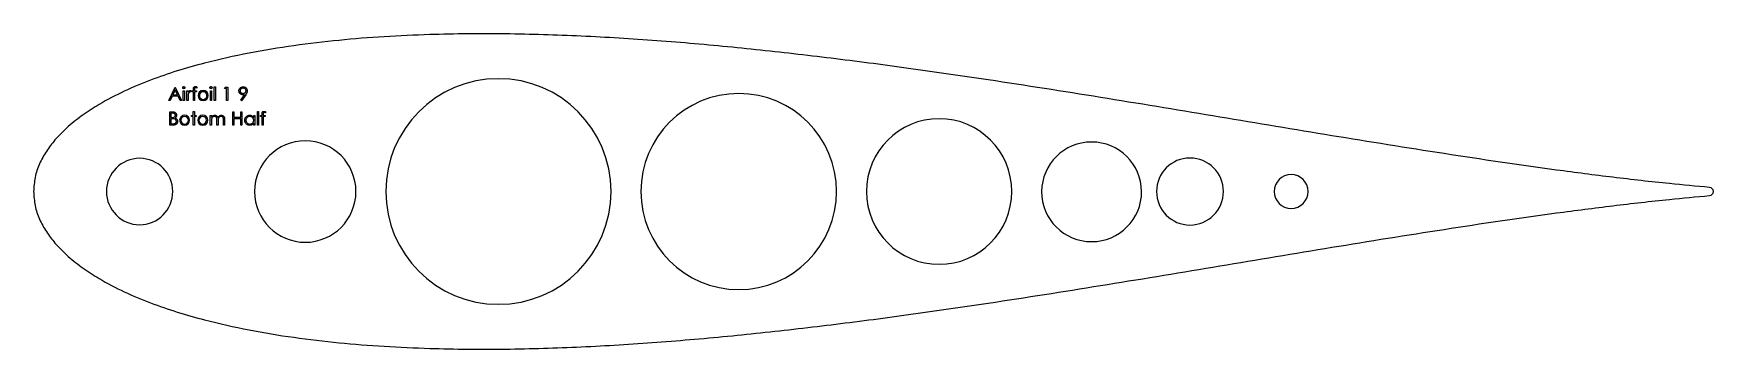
# Model space of a CAD drawing. Header units: inches. Extents: x 4.46 to 7.63, y 4.89 to 5.49.
import ezdxf

# ---------------------------------------------------------------- set-up
doc = ezdxf.new("R2010")
doc.units = ezdxf.units.IN
doc.header["$MEASUREMENT"] = 0

msp = doc.modelspace()

# ---------------------------------------------------------------- linework, layer by layer
at = {"color": 5, "linetype": 'Continuous', "flags": 128}
for points in [[(4.7235, 5.3857), (4.7351, 5.3607), (4.7351, 5.3607), (4.7326, 5.3607), (4.7326, 5.3607), (4.7289, 5.3687), (4.7289, 5.3687), (4.7176, 5.3687), (4.7176, 5.3687), (4.7138, 5.3607), (4.7138, 5.3607), (4.7114, 5.3607), (4.7114, 5.3607), (4.7232, 5.3857), (4.7232, 5.3857), (4.7235, 5.3857)], [(4.7233, 5.3809), (4.7188, 5.3713), (4.7188, 5.3713), (4.7278, 5.3713), (4.7278, 5.3713), (4.7233, 5.3809)], [(4.7397, 5.3867), (4.7401, 5.3867), (4.7405, 5.3865), (4.7409, 5.3864), (4.7412, 5.3861), (4.7415, 5.3858), (4.7416, 5.3855), (4.7418, 5.3851), (4.7418, 5.3848), (4.7418, 5.3848), (4.7418, 5.3844), (4.7416, 5.384), (4.7415, 5.3837), (4.7412, 5.3834), (4.7409, 5.3832), (4.7405, 5.383), (4.7401, 5.3829), (4.7397, 5.3828), (4.7397, 5.3828), (4.7393, 5.3829), (4.7389, 5.383), (4.7386, 5.3832), (4.7382, 5.3834), (4.738, 5.3837), (4.7378, 5.384), (4.7377, 5.3844), (4.7376, 5.3848), (4.7376, 5.3848), (4.7377, 5.3851), (4.7378, 5.3855), (4.738, 5.3858), (4.7382, 5.3861), (4.7386, 5.3864), (4.7389, 5.3865), (4.7393, 5.3867), (4.7397, 5.3867)], [(4.7386, 5.379), (4.7408, 5.379), (4.7408, 5.379), (4.7408, 5.3607), (4.7408, 5.3607), (4.7386, 5.3607), (4.7386, 5.3607), (4.7386, 5.379)], [(4.7456, 5.379), (4.7479, 5.379), (4.7479, 5.379), (4.7479, 5.3763), (4.7479, 5.3763), (4.7484, 5.377), (4.7489, 5.3777), (4.7495, 5.3782), (4.75, 5.3786), (4.7506, 5.3789), (4.7512, 5.3791), (4.7517, 5.3793), (4.7523, 5.3793), (4.7523, 5.3793), (4.7528, 5.3793), (4.7533, 5.3792), (4.7538, 5.379), (4.7543, 5.3787), (4.7543, 5.3787), (4.7531, 5.3767), (4.7531, 5.3767), (4.7527, 5.3769), (4.7524, 5.377), (4.7522, 5.3771), (4.7519, 5.3771), (4.7519, 5.3771), (4.7514, 5.377), (4.7509, 5.3768), (4.7503, 5.3765), (4.7498, 5.3761), (4.7496, 5.3759), (4.7494, 5.3756), (4.7491, 5.3752), (4.7489, 5.3749), (4.7488, 5.3745), (4.7486, 5.3741), (4.7484, 5.3736), (4.7483, 5.3731), (4.7483, 5.3731), (4.7482, 5.3727), (4.7481, 5.3722), (4.748, 5.3715), (4.748, 5.3708), (4.7479, 5.37), (4.7479, 5.369), (4.7479, 5.368), (4.7479, 5.3669), (4.7479, 5.3669), (4.7479, 5.3607), (4.7479, 5.3607), (4.7456, 5.3607), (4.7456, 5.3607), (4.7456, 5.379)], [(4.7642, 5.3862), (4.7642, 5.3839), (4.7642, 5.3839), (4.7636, 5.3841), (4.763, 5.3843), (4.7625, 5.3844), (4.762, 5.3844), (4.762, 5.3844), (4.7616, 5.3844), (4.7613, 5.3844), (4.761, 5.3843), (4.7608, 5.3842), (4.7606, 5.384), (4.7604, 5.3839), (4.7603, 5.3837), (4.7602, 5.3835), (4.7602, 5.3834), (4.7602, 5.3832), (4.7601, 5.3831), (4.7601, 5.3828), (4.7601, 5.3826), (4.7601, 5.3823), (4.7601, 5.3819), (4.7601, 5.3815), (4.7601, 5.3815), (4.7601, 5.379), (4.7601, 5.379), (4.7639, 5.379), (4.7639, 5.379), (4.7639, 5.3768), (4.7639, 5.3768), (4.7601, 5.3768), (4.7601, 5.3768), (4.7601, 5.3607), (4.7601, 5.3607), (4.7578, 5.3607), (4.7578, 5.3607), (4.7578, 5.3768), (4.7578, 5.3768), (4.7553, 5.3768), (4.7553, 5.3768), (4.7553, 5.379), (4.7553, 5.379), (4.7578, 5.379), (4.7578, 5.379), (4.7578, 5.3819), (4.7578, 5.3819), (4.7578, 5.3824), (4.7578, 5.3828), (4.7579, 5.3833), (4.7579, 5.3836), (4.758, 5.384), (4.758, 5.3843), (4.7581, 5.3845), (4.7582, 5.3848), (4.7584, 5.3852), (4.7587, 5.3856), (4.759, 5.3859), (4.7594, 5.3862), (4.7599, 5.3864), (4.7604, 5.3866), (4.7609, 5.3867), (4.7615, 5.3867), (4.7615, 5.3867), (4.7621, 5.3867), (4.7628, 5.3866), (4.7635, 5.3864), (4.7642, 5.3862)], [(4.791, 5.3867), (4.7914, 5.3867), (4.7918, 5.3865), (4.7921, 5.3864), (4.7925, 5.3861), (4.7927, 5.3858), (4.7929, 5.3855), (4.793, 5.3851), (4.7931, 5.3848), (4.7931, 5.3848), (4.793, 5.3844), (4.7929, 5.384), (4.7927, 5.3837), (4.7925, 5.3834), (4.7921, 5.3832), (4.7918, 5.383), (4.7914, 5.3829), (4.791, 5.3828), (4.791, 5.3828), (4.7906, 5.3829), (4.7902, 5.383), (4.7898, 5.3832), (4.7895, 5.3834), (4.7893, 5.3837), (4.7891, 5.384), (4.789, 5.3844), (4.7889, 5.3848), (4.7889, 5.3848), (4.789, 5.3851), (4.7891, 5.3855), (4.7893, 5.3858), (4.7895, 5.3861), (4.7898, 5.3864), (4.7902, 5.3865), (4.7906, 5.3867), (4.791, 5.3867)], [(4.7899, 5.379), (4.7921, 5.379), (4.7921, 5.379), (4.7921, 5.3607), (4.7921, 5.3607), (4.7899, 5.3607), (4.7899, 5.3607), (4.7899, 5.379)], [(4.7972, 5.3864), (4.7995, 5.3864), (4.7995, 5.3864), (4.7995, 5.3607), (4.7995, 5.3607), (4.7972, 5.3607), (4.7972, 5.3607), (4.7972, 5.3864)], [(4.8179, 5.3857), (4.8226, 5.3857), (4.8226, 5.3857), (4.8226, 5.3607), (4.8226, 5.3607), (4.8203, 5.3607), (4.8203, 5.3607), (4.8203, 5.3832), (4.8203, 5.3832), (4.8165, 5.3832), (4.8165, 5.3832), (4.8179, 5.3857)], [(4.8489, 5.3601), (4.8471, 5.3613), (4.8471, 5.3613), (4.854, 5.3715), (4.854, 5.3715), (4.8527, 5.3714), (4.8514, 5.3713), (4.8514, 5.3713), (4.8506, 5.3713), (4.8498, 5.3714), (4.8491, 5.3716), (4.8484, 5.3718), (4.8478, 5.3721), (4.8471, 5.3725), (4.8465, 5.3729), (4.846, 5.3734), (4.8454, 5.374), (4.845, 5.3746), (4.8446, 5.3752), (4.8443, 5.3758), (4.844, 5.3765), (4.8439, 5.3772), (4.8438, 5.3779), (4.8437, 5.3787), (4.8437, 5.3787), (4.8438, 5.3798), (4.844, 5.3807), (4.8443, 5.3817), (4.8447, 5.3826), (4.8453, 5.3834), (4.846, 5.3841), (4.8468, 5.3848), (4.8476, 5.3853), (4.8486, 5.3858), (4.8496, 5.3861), (4.8506, 5.3863), (4.8517, 5.3864), (4.8517, 5.3864), (4.8527, 5.3863), (4.8537, 5.3861), (4.8547, 5.3858), (4.8556, 5.3854), (4.8564, 5.3848), (4.8572, 5.3842), (4.8578, 5.3834), (4.8584, 5.3825), (4.8589, 5.3816), (4.8592, 5.3807), (4.8594, 5.3797), (4.8594, 5.3787), (4.8594, 5.3787), (4.8594, 5.3779), (4.8593, 5.3771), (4.8591, 5.3763), (4.8588, 5.3754), (4.8586, 5.375), (4.8584, 5.3745), (4.8582, 5.3741), (4.8579, 5.3736), (4.8576, 5.373), (4.8573, 5.3725), (4.8569, 5.3719), (4.8565, 5.3713), (4.8565, 5.3713), (4.8489, 5.3601)], [(4.8518, 5.3739), (4.8524, 5.3739), (4.853, 5.374), (4.8535, 5.3741), (4.854, 5.3742), (4.8545, 5.3744), (4.8549, 5.3747), (4.8553, 5.375), (4.8557, 5.3753), (4.8561, 5.3757), (4.8564, 5.3761), (4.8566, 5.3765), (4.8568, 5.3769), (4.857, 5.3774), (4.8571, 5.3778), (4.8572, 5.3783), (4.8572, 5.3788), (4.8572, 5.3788), (4.8572, 5.3793), (4.8571, 5.3798), (4.857, 5.3803), (4.8568, 5.3807), (4.8565, 5.3812), (4.8563, 5.3816), (4.8559, 5.382), (4.8555, 5.3823), (4.8551, 5.3827), (4.8547, 5.383), (4.8542, 5.3832), (4.8537, 5.3834), (4.8532, 5.3836), (4.8527, 5.3837), (4.8521, 5.3838), (4.8516, 5.3838), (4.8516, 5.3838), (4.851, 5.3838), (4.8504, 5.3837), (4.8499, 5.3836), (4.8494, 5.3834), (4.8489, 5.3832), (4.8485, 5.383), (4.848, 5.3827), (4.8476, 5.3823), (4.8472, 5.382), (4.8469, 5.3816), (4.8466, 5.3812), (4.8464, 5.3807), (4.8462, 5.3803), (4.8461, 5.3798), (4.846, 5.3793), (4.846, 5.3788), (4.846, 5.3788), (4.846, 5.3783), (4.8461, 5.3778), (4.8462, 5.3774), (4.8464, 5.3769), (4.8466, 5.3765), (4.8469, 5.3761), (4.8473, 5.3757), (4.8477, 5.3753), (4.8481, 5.375), (4.8486, 5.3747), (4.8491, 5.3744), (4.8496, 5.3742), (4.8501, 5.3741), (4.8506, 5.374), (4.8512, 5.3739), (4.8518, 5.3739)], [(4.7133, 5.3391), (4.7182, 5.3391), (4.7182, 5.3391), (4.7189, 5.3391), (4.7195, 5.3391), (4.7202, 5.339), (4.7208, 5.339), (4.7213, 5.3389), (4.7218, 5.3387), (4.7223, 5.3386), (4.7227, 5.3384), (4.7234, 5.338), (4.7241, 5.3375), (4.7247, 5.3369), (4.7252, 5.3362), (4.7256, 5.3355), (4.7259, 5.3347), (4.726, 5.3338), (4.7261, 5.3329), (4.7261, 5.3329), (4.726, 5.3321), (4.7259, 5.3313), (4.7257, 5.3306), (4.7254, 5.3299), (4.7249, 5.3292), (4.7245, 5.3286), (4.7239, 5.3281), (4.7232, 5.3276), (4.7232, 5.3276), (4.7241, 5.3273), (4.7248, 5.3269), (4.7254, 5.3265), (4.726, 5.3261), (4.7264, 5.3256), (4.7268, 5.3251), (4.7272, 5.3245), (4.7275, 5.3239), (4.7277, 5.3233), (4.7279, 5.3226), (4.728, 5.3219), (4.728, 5.3212), (4.728, 5.3212), (4.728, 5.3205), (4.7279, 5.3198), (4.7277, 5.3191), (4.7275, 5.3185), (4.7272, 5.3179), (4.7268, 5.3173), (4.7264, 5.3167), (4.7258, 5.3162), (4.7253, 5.3157), (4.7247, 5.3153), (4.724, 5.3149), (4.7233, 5.3147), (4.7226, 5.3144), (4.7218, 5.3143), (4.7209, 5.3142), (4.72, 5.3141), (4.72, 5.3141), (4.7133, 5.3141), (4.7133, 5.3141), (4.7133, 5.3391)], [(4.7155, 5.3366), (4.7155, 5.3286), (4.7155, 5.3286), (4.717, 5.3286), (4.717, 5.3286), (4.7177, 5.3286), (4.7183, 5.3286), (4.7189, 5.3286), (4.7194, 5.3287), (4.7199, 5.3288), (4.7203, 5.3288), (4.7207, 5.3289), (4.7211, 5.329), (4.7217, 5.3293), (4.7222, 5.3297), (4.7227, 5.3301), (4.7231, 5.3306), (4.7234, 5.3311), (4.7237, 5.3317), (4.7238, 5.3323), (4.7239, 5.3329), (4.7239, 5.3329), (4.7238, 5.3333), (4.7238, 5.3337), (4.7237, 5.3341), (4.7235, 5.3344), (4.7234, 5.3348), (4.7231, 5.3351), (4.7229, 5.3353), (4.7226, 5.3356), (4.7222, 5.3358), (4.7219, 5.336), (4.7214, 5.3362), (4.7209, 5.3363), (4.7204, 5.3364), (4.7198, 5.3365), (4.7192, 5.3366), (4.7186, 5.3366), (4.7186, 5.3366), (4.7155, 5.3366)], [(4.7155, 5.326), (4.7155, 5.3167), (4.7155, 5.3167), (4.7187, 5.3167), (4.7187, 5.3167), (4.7194, 5.3167), (4.72, 5.3167), (4.7206, 5.3168), (4.7212, 5.3168), (4.7217, 5.3169), (4.7221, 5.317), (4.7225, 5.3171), (4.7229, 5.3172), (4.7235, 5.3175), (4.724, 5.3179), (4.7245, 5.3183), (4.725, 5.3188), (4.7253, 5.3194), (4.7256, 5.32), (4.7257, 5.3206), (4.7258, 5.3212), (4.7258, 5.3212), (4.7258, 5.3216), (4.7257, 5.322), (4.7256, 5.3224), (4.7255, 5.3227), (4.7253, 5.3231), (4.7252, 5.3234), (4.7249, 5.3237), (4.7247, 5.324), (4.7241, 5.3246), (4.7234, 5.3251), (4.7226, 5.3254), (4.7217, 5.3257), (4.7217, 5.3257), (4.7213, 5.3258), (4.7209, 5.3258), (4.7204, 5.3259), (4.7198, 5.3259), (4.7192, 5.326), (4.7185, 5.326), (4.7178, 5.326), (4.717, 5.326), (4.717, 5.326), (4.7155, 5.326)], [(4.7575, 5.3398), (4.7597, 5.3398), (4.7597, 5.3398), (4.7597, 5.3324), (4.7597, 5.3324), (4.763, 5.3324), (4.763, 5.3324), (4.763, 5.3302), (4.763, 5.3302), (4.7597, 5.3302), (4.7597, 5.3302), (4.7597, 5.3141), (4.7597, 5.3141), (4.7575, 5.3141), (4.7575, 5.3141), (4.7575, 5.3302), (4.7575, 5.3302), (4.7543, 5.3302), (4.7543, 5.3302), (4.7543, 5.3324), (4.7543, 5.3324), (4.7575, 5.3324), (4.7575, 5.3324), (4.7575, 5.3398)], [(4.7896, 5.3324), (4.7918, 5.3324), (4.7918, 5.3324), (4.7918, 5.3292), (4.7918, 5.3292), (4.7924, 5.3301), (4.7931, 5.3308), (4.7937, 5.3313), (4.7943, 5.3318), (4.7943, 5.3318), (4.7952, 5.3322), (4.7962, 5.3325), (4.7971, 5.3327), (4.7981, 5.3327), (4.7981, 5.3327), (4.7988, 5.3327), (4.7994, 5.3326), (4.8, 5.3324), (4.8006, 5.3322), (4.8012, 5.3319), (4.8017, 5.3316), (4.8022, 5.3312), (4.8026, 5.3308), (4.803, 5.3303), (4.8033, 5.3297), (4.8036, 5.3291), (4.8039, 5.3283), (4.8039, 5.3283), (4.8042, 5.3288), (4.8045, 5.3293), (4.8049, 5.3298), (4.8052, 5.3302), (4.8056, 5.3306), (4.806, 5.331), (4.8064, 5.3313), (4.8068, 5.3316), (4.8077, 5.3321), (4.8087, 5.3324), (4.8096, 5.3327), (4.8106, 5.3327), (4.8106, 5.3327), (4.8115, 5.3327), (4.8124, 5.3325), (4.8132, 5.3322), (4.8139, 5.3318), (4.8146, 5.3313), (4.8152, 5.3306), (4.8157, 5.3299), (4.8161, 5.3291), (4.8163, 5.3287), (4.8164, 5.3282), (4.8165, 5.3276), (4.8166, 5.327), (4.8167, 5.3263), (4.8168, 5.3256), (4.8168, 5.3249), (4.8168, 5.324), (4.8168, 5.324), (4.8168, 5.3141), (4.8168, 5.3141), (4.8146, 5.3141), (4.8146, 5.3141), (4.8146, 5.324), (4.8146, 5.324), (4.8146, 5.3247), (4.8145, 5.3254), (4.8145, 5.326), (4.8145, 5.3265), (4.8144, 5.327), (4.8143, 5.3274), (4.8142, 5.3278), (4.8141, 5.3281), (4.8139, 5.3286), (4.8136, 5.329), (4.8132, 5.3295), (4.8127, 5.3298), (4.8121, 5.3301), (4.8116, 5.3303), (4.8109, 5.3304), (4.8102, 5.3305), (4.8102, 5.3305), (4.8094, 5.3304), (4.8086, 5.3302), (4.8078, 5.3299), (4.8071, 5.3295), (4.8064, 5.3289), (4.8058, 5.3283), (4.8053, 5.3276), (4.805, 5.3268), (4.8048, 5.3264), (4.8047, 5.3258), (4.8046, 5.3253), (4.8045, 5.3246), (4.8044, 5.3239), (4.8043, 5.3231), (4.8043, 5.3222), (4.8043, 5.3212), (4.8043, 5.3212), (4.8043, 5.3141), (4.8043, 5.3141), (4.8021, 5.3141), (4.8021, 5.3141), (4.8021, 5.3234), (4.8021, 5.3234), (4.8021, 5.3242), (4.802, 5.3249), (4.802, 5.3256), (4.802, 5.3262), (4.8019, 5.3267), (4.8018, 5.3272), (4.8017, 5.3276), (4.8016, 5.3279), (4.8014, 5.3285), (4.8011, 5.329), (4.8007, 5.3294), (4.8002, 5.3298), (4.7996, 5.3301), (4.799, 5.3303), (4.7984, 5.3304), (4.7977, 5.3305), (4.7977, 5.3305), (4.7969, 5.3304), (4.7961, 5.3302), (4.7953, 5.3299), (4.7946, 5.3295), (4.7939, 5.329), (4.7934, 5.3284), (4.7929, 5.3277), (4.7925, 5.3269), (4.7923, 5.3264), (4.7922, 5.3259), (4.7921, 5.3254), (4.792, 5.3248), (4.7919, 5.3241), (4.7918, 5.3234), (4.7918, 5.3227), (4.7918, 5.3218), (4.7918, 5.3218), (4.7918, 5.3141), (4.7918, 5.3141), (4.7896, 5.3141), (4.7896, 5.3141), (4.7896, 5.3324)], [(4.8322, 5.3391), (4.8344, 5.3391), (4.8344, 5.3391), (4.8344, 5.3289), (4.8344, 5.3289), (4.8472, 5.3289), (4.8472, 5.3289), (4.8472, 5.3391), (4.8472, 5.3391), (4.8495, 5.3391), (4.8495, 5.3391), (4.8495, 5.3141), (4.8495, 5.3141), (4.8472, 5.3141), (4.8472, 5.3141), (4.8472, 5.3263), (4.8472, 5.3263), (4.8344, 5.3263), (4.8344, 5.3263), (4.8344, 5.3141), (4.8344, 5.3141), (4.8322, 5.3141), (4.8322, 5.3141), (4.8322, 5.3391)], [(4.8739, 5.3324), (4.8739, 5.3141), (4.8739, 5.3141), (4.8716, 5.3141), (4.8716, 5.3141), (4.8716, 5.3173), (4.8716, 5.3173), (4.8708, 5.3165), (4.87, 5.3157), (4.8691, 5.3151), (4.8682, 5.3147), (4.8673, 5.3143), (4.8663, 5.314), (4.8652, 5.3139), (4.8641, 5.3138), (4.8641, 5.3138), (4.8632, 5.3139), (4.8622, 5.314), (4.8614, 5.3142), (4.8605, 5.3145), (4.8597, 5.3149), (4.8589, 5.3154), (4.8581, 5.3159), (4.8574, 5.3166), (4.8568, 5.3173), (4.8562, 5.318), (4.8557, 5.3188), (4.8553, 5.3197), (4.855, 5.3205), (4.8548, 5.3214), (4.8547, 5.3224), (4.8546, 5.3233), (4.8546, 5.3233), (4.8547, 5.3243), (4.8548, 5.3252), (4.855, 5.3261), (4.8553, 5.3269), (4.8557, 5.3277), (4.8562, 5.3285), (4.8568, 5.3293), (4.8574, 5.33), (4.8582, 5.3306), (4.8589, 5.3312), (4.8597, 5.3317), (4.8605, 5.332), (4.8614, 5.3323), (4.8623, 5.3326), (4.8632, 5.3327), (4.8642, 5.3327), (4.8642, 5.3327), (4.8653, 5.3327), (4.8664, 5.3325), (4.8674, 5.3322), (4.8684, 5.3318), (4.8692, 5.3313), (4.8701, 5.3307), (4.8709, 5.3299), (4.8716, 5.329), (4.8716, 5.329), (4.8716, 5.3324), (4.8716, 5.3324), (4.8739, 5.3324)], [(4.8642, 5.3305), (4.8633, 5.3304), (4.8623, 5.3302), (4.8614, 5.33), (4.8606, 5.3295), (4.8598, 5.329), (4.859, 5.3284), (4.8584, 5.3277), (4.8579, 5.3269), (4.8574, 5.326), (4.8571, 5.3251), (4.8569, 5.3242), (4.8569, 5.3233), (4.8569, 5.3233), (4.8569, 5.3224), (4.8571, 5.3215), (4.8574, 5.3206), (4.8579, 5.3197), (4.8584, 5.3189), (4.8591, 5.3182), (4.8598, 5.3175), (4.8606, 5.317), (4.8614, 5.3166), (4.8623, 5.3163), (4.8633, 5.3161), (4.8642, 5.3161), (4.8642, 5.3161), (4.8652, 5.3161), (4.8661, 5.3163), (4.8671, 5.3166), (4.868, 5.317), (4.8688, 5.3175), (4.8695, 5.3181), (4.8701, 5.3188), (4.8707, 5.3196), (4.8711, 5.3204), (4.8714, 5.3213), (4.8715, 5.3222), (4.8716, 5.3232), (4.8716, 5.3232), (4.8716, 5.324), (4.8715, 5.3247), (4.8713, 5.3254), (4.8711, 5.3261), (4.8708, 5.3267), (4.8704, 5.3273), (4.87, 5.3279), (4.8695, 5.3284), (4.8689, 5.3289), (4.8684, 5.3293), (4.8677, 5.3297), (4.8671, 5.33), (4.8664, 5.3302), (4.8657, 5.3304), (4.865, 5.3305), (4.8642, 5.3305)], [(4.8787, 5.3398), (4.8809, 5.3398), (4.8809, 5.3398), (4.8809, 5.3141), (4.8809, 5.3141), (4.8787, 5.3141), (4.8787, 5.3141), (4.8787, 5.3398)], [(4.8937, 5.3396), (4.8937, 5.3373), (4.8937, 5.3373), (4.8931, 5.3375), (4.8925, 5.3377), (4.8919, 5.3378), (4.8914, 5.3379), (4.8914, 5.3379), (4.8911, 5.3378), (4.8908, 5.3378), (4.8905, 5.3377), (4.8903, 5.3376), (4.8901, 5.3374), (4.8899, 5.3373), (4.8898, 5.3371), (4.8897, 5.3369), (4.8897, 5.3368), (4.8896, 5.3367), (4.8896, 5.3365), (4.8896, 5.3362), (4.8896, 5.336), (4.8896, 5.3357), (4.8896, 5.3353), (4.8896, 5.3349), (4.8896, 5.3349), (4.8896, 5.3324), (4.8896, 5.3324), (4.8934, 5.3324), (4.8934, 5.3324), (4.8934, 5.3302), (4.8934, 5.3302), (4.8896, 5.3302), (4.8896, 5.3302), (4.8896, 5.3141), (4.8896, 5.3141), (4.8873, 5.3141), (4.8873, 5.3141), (4.8873, 5.3302), (4.8873, 5.3302), (4.8847, 5.3302), (4.8847, 5.3302), (4.8847, 5.3324), (4.8847, 5.3324), (4.8873, 5.3324), (4.8873, 5.3324), (4.8873, 5.3353), (4.8873, 5.3353), (4.8873, 5.3358), (4.8873, 5.3363), (4.8874, 5.3367), (4.8874, 5.337), (4.8875, 5.3374), (4.8875, 5.3377), (4.8876, 5.338), (4.8877, 5.3382), (4.8879, 5.3386), (4.8882, 5.339), (4.8885, 5.3393), (4.8889, 5.3396), (4.8894, 5.3398), (4.8899, 5.34), (4.8904, 5.3401), (4.891, 5.3401), (4.891, 5.3401), (4.8916, 5.3401), (4.8922, 5.34), (4.893, 5.3398), (4.8937, 5.3396)]]:
    msp.add_lwpolyline(points, dxfattribs=at)
at = {"color": 1, "linetype": 'Continuous', "lineweight": 25}
for centre, radius, start, end in [((5.3333, 5.1891), 0.2125, 0, 180), ((5.7867, 5.1891), 0.1846, 0, 180), ((6.1647, 5.1891), 0.1371, 0, 180), ((4.9689, 5.1891), 0.0956, 0, 180), ((6.4524, 5.1879), 0.0944, 0.7358, 179.2642), ((4.6564, 5.1891), 0.0625, 0, 180), ((6.638, 5.1891), 0.0631, 0, 180), ((6.8288, 5.1891), 0.0319, 360, 180), ((4.6564, 5.1891), 0.0625, 180, 0), ((4.9689, 5.1891), 0.0956, 180, 0), ((5.3333, 5.1891), 0.2125, 180, 0), ((5.7867, 5.1891), 0.1846, 180, 0), ((6.1647, 5.1891), 0.1371, 180, 0), ((6.4524, 5.1891), 0.0944, 180, 0), ((6.638, 5.1891), 0.0631, 180, 360), ((6.8288, 5.1891), 0.0319, 180, 0), ((7.6177, 5.1891), 0.00781, 0, 85.2462), ((7.6177, 5.1891), 0.00781, 274.7538, 0)]:
    msp.add_arc(centre, radius, start, end, dxfattribs=at)
at = {"color": 5, "linetype": 'Continuous'}
for centre, radius, start, end in [((4.7763, 5.3699), 0.00946, 90.0007, 89.9993), ((4.7763, 5.3699), 0.00721, 90.0035, 89.9965), ((4.7413, 5.3233), 0.00946, 90.0052, 89.9948), ((4.7413, 5.3233), 0.00721, 90.0093, 89.9907), ((4.7756, 5.3233), 0.00946, 90.0019, 89.9981), ((4.7756, 5.3233), 0.00721, 90.005, 89.995)]:
    msp.add_arc(centre, radius, start, end, dxfattribs=at)
at = {"color": 1, "linetype": 'Continuous', "lineweight": 25}
for points, knots in [([(7.6183, 5.1969), (7.5931, 5.1992), (7.5322, 5.2046), (7.436, 5.2156), (7.2942, 5.2339), (7.1174, 5.26), (6.9057, 5.2941), (6.6942, 5.3293), (6.4827, 5.3644), (6.2709, 5.3978), (6.0822, 5.4249), (5.9168, 5.4458), (5.7747, 5.4612), (5.6322, 5.4737), (5.4896, 5.4825), (5.3467, 5.4868), (5.2227, 5.4859), (5.118, 5.4811), (5.0325, 5.4744), (4.9473, 5.4644), (4.8626, 5.4505), (4.7893, 5.4343), (4.7274, 5.4167), (4.6766, 5.3993), (4.6271, 5.3786), (4.5848, 5.3566), (4.5496, 5.3341), (4.5214, 5.312), (4.4981, 5.2889), (4.4799, 5.2651), (4.467, 5.2415), (4.4581, 5.216), (4.457, 5.1981), (4.4564, 5.1891)], [0, 0, 0, 0, 0.023122, 0.055686, 0.088248, 0.153371, 0.218495, 0.283619, 0.348744, 0.413868, 0.478991, 0.522407, 0.565823, 0.609239, 0.652655, 0.69607, 0.739484, 0.765534, 0.791584, 0.817634, 0.843684, 0.869733, 0.886015, 0.902298, 0.91858, 0.934863, 0.945721, 0.956579, 0.967437, 0.975585, 0.983729, 0.991869, 1, 1, 1, 1]), ([(4.4564, 5.1891), (4.457, 5.1802), (4.4581, 5.1623), (4.467, 5.1367), (4.4799, 5.1131), (4.4981, 5.0894), (4.5214, 5.0662), (4.5496, 5.0442), (4.5848, 5.0216), (4.6271, 4.9996), (4.6766, 4.979), (4.7274, 4.9616), (4.7893, 4.944), (4.8626, 4.9277), (4.9473, 4.9138), (5.0325, 4.9038), (5.118, 4.8971), (5.2227, 4.8924), (5.3467, 4.8914), (5.4896, 4.8958), (5.6322, 4.9046), (5.7747, 4.917), (5.9168, 4.9325), (6.0822, 4.9533), (6.2709, 4.9804), (6.4827, 5.0139), (6.6942, 5.0489), (6.9057, 5.0842), (7.1174, 5.1183), (7.2942, 5.1444), (7.436, 5.1626), (7.5322, 5.1736), (7.5931, 5.1791), (7.6183, 5.1813)], [0, 0, 0, 0, 0.008131, 0.016271, 0.024415, 0.032563, 0.043421, 0.054279, 0.065137, 0.08142, 0.097702, 0.113985, 0.130267, 0.156316, 0.182366, 0.208416, 0.234466, 0.260516, 0.30393, 0.347345, 0.390761, 0.434177, 0.477593, 0.521009, 0.586132, 0.651256, 0.716381, 0.781505, 0.846629, 0.911752, 0.944314, 0.976878, 1, 1, 1, 1])]:
    msp.add_open_spline(points, degree=3, knots=knots, dxfattribs=at)

doc.saveas('drawing.dxf')
